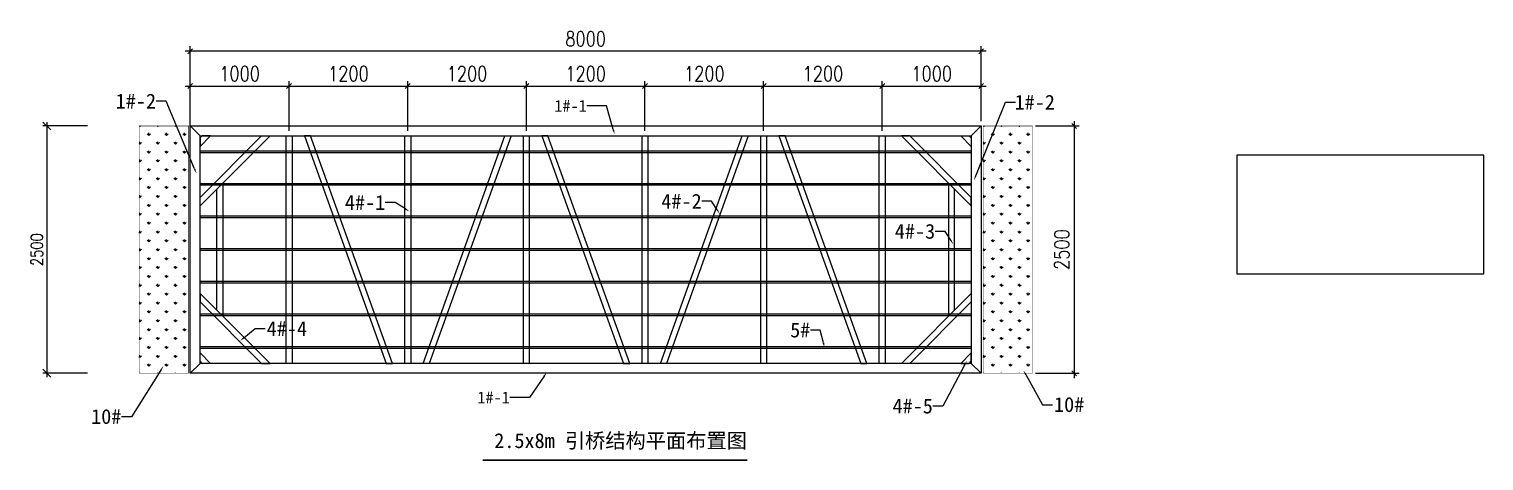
# Model space of a CAD drawing. Header units: millimetres. Extents: x 6131 to 92004, y -14326 to 40283.
# Drawn here: x 62611 to 77325, y -1706 to 2660 of the extents above; entities that cross this region are included whole.
import ezdxf
from ezdxf import colors
from ezdxf.entities.mleader import LeaderData, LeaderLine
from ezdxf.math import Vec2, Vec3

# ---------------------------------------------------------------- set-up
doc = ezdxf.new("R2010")
doc.units = ezdxf.units.MM
for name, color, linetype in [('打印图框', 255, 'Continuous'), ('标注', 9, 'Continuous'), ('铝横梁', 220, 'Continuous'), ('铝通', 4, 'Continuous')]:
    doc.layers.add(name, color=color, linetype=linetype)
doc.layers.add('铝龙骨', color=7, linetype='Continuous', lineweight=9)
doc.styles.add('Arial', font='')
doc.styles.add('HZTXT', font='txtw.shx', dxfattribs={"width": 0.8, "bigfont": 'hztxtw.shx'})
doc.styles.get('Arial').set_extended_font_data('STXihei')
doc.dimstyles.new('DIM-40', dxfattribs={"dimscale": 40, "dimtxt": 3, "dimasz": 2, "dimexe": 1, "dimexo": 1, "dimgap": 1, "dimtad": 1, "dimdec": 1, "dimdsep": 46, "dimtxsty": 'HZTXT', "dimblk": 'OBLIQUE', "dimcen": 0, "dimdle": 1, "dimclrd": 9, "dimclre": 9, "dimclrt": 2, "dimadec": 1, "dimazin": 0, "dimtfac": 1, "dimtdec": 1, "dimtix": 1, "dimtmove": 2, "dimatfit": 3, "dimldrblk": 'OBLIQUE', "dimfxl": 15, "dimtolj": 1, "dimtzin": 0, "dimarcsym": 1})
doc.dimstyles.new('DIM-50', dxfattribs={"dimscale": 50, "dimtxt": 3, "dimasz": 1, "dimexe": 1, "dimexo": 1, "dimgap": 1, "dimtad": 1, "dimdec": 1, "dimdsep": 46, "dimtxsty": 'HZTXT', "dimblk": 'OBLIQUE', "dimblk1": 'ARCHTICK', "dimblk2": 'OBLIQUE', "dimcen": 0, "dimdle": 1, "dimclrd": 9, "dimclre": 9, "dimclrt": 2, "dimadec": 1, "dimazin": 0, "dimtfac": 1, "dimtdec": 1, "dimtix": 1, "dimtmove": 2, "dimatfit": 3, "dimldrblk": 'OBLIQUE', "dimfxl": 15, "dimtolj": 1, "dimtzin": 0, "dimarcsym": 1})

# ---------------------------------------------------------------- blocks, each defined once
blk = doc.blocks.new('_Oblique')
at = {"color": 0, "linetype": 'ByBlock', "lineweight": -2}
blk.add_line((-0.5, -0.5), (0.5, 0.5), dxfattribs=at)
blk = doc.blocks.new('*D99')
at = {"layer": 'Defpoints', "color": 0, "transparency": 16777216}
for p in [(63240, 1680, 0), (62789, -820), (63240, -820, 0)]:
    blk.add_point(p, dxfattribs=at)
at = {"layer": '标注', "color": 9, "lineweight": -2, "transparency": 16777216}
for p, q in [((63200, 1680), (62749, 1680)), ((62789, 1720), (62789, -860)), ((63200, -820), (62749, -820))]:
    blk.add_line(p, q, dxfattribs=at)
at = {"layer": '标注', "color": 9, "lineweight": -2, "transparency": 16777216, "xscale": 80, "yscale": 80, "zscale": 80}
for p, rotation in [((62789, 1680), 90), ((62789, -820), 270)]:
    blk.add_blockref('_Oblique', p, dxfattribs=dict(at, rotation=rotation))
at = {"layer": '标注', "color": 2, "transparency": 16777216, "insert": (62689, 430), "char_height": 120, "attachment_point": 5, "rotation": 90, "style": 'HZTXT'}
blk.add_mtext('\\A1;2500', dxfattribs=at)
blk = doc.blocks.new('*D100')
at = {"layer": 'Defpoints', "color": 0, "linetype": 'ByBlock', "transparency": 16777216}
for p in [(72740, 1680, 0), (72740, -820, 0), (73181, -820)]:
    blk.add_point(p, dxfattribs=at)
at = {"layer": '标注', "color": 9, "linetype": 'ByBlock', "lineweight": -2, "transparency": 16777216}
for p, q in [((72790, 1680), (73231, 1680)), ((73181, 1730), (73181, -870)), ((72790, -820), (73231, -820))]:
    blk.add_line(p, q, dxfattribs=at)
at = {"layer": '标注', "color": 9, "linetype": 'ByBlock', "lineweight": -2, "transparency": 16777216, "xscale": 50, "yscale": 50, "zscale": 50}
for p, rotation in [((73181, 1680), 90), ((73181, -820), 270)]:
    blk.add_blockref('_Oblique', p, dxfattribs=dict(at, rotation=rotation))
at = {"layer": '标注', "color": 2, "linetype": 'ByBlock', "transparency": 16777216, "insert": (73056, 430), "char_height": 150, "attachment_point": 5, "rotation": 90, "style": 'HZTXT'}
blk.add_mtext('\\A1;2500', dxfattribs=at)
blk = doc.blocks.new('_ArchTick')
at = {"color": 0, "linetype": 'ByBlock', "const_width": 0.4}
blk.add_lwpolyline([(-0.5, -0.5), (0.5, 0.5)], dxfattribs=at)
blk = doc.blocks.new('*D101')
at = {"layer": 'Defpoints', "color": 0, "linetype": 'ByBlock', "transparency": 16777216}
for p in [(64240, 2436), (64240, 1680, 0), (72240, 1680, 0)]:
    blk.add_point(p, dxfattribs=at)
at = {"layer": '标注', "color": 9, "linetype": 'ByBlock', "lineweight": -2, "transparency": 16777216}
for p, q in [((72290, 2436), (64190, 2436)), ((64240, 1730), (64240, 2486)), ((72240, 1730), (72240, 2486))]:
    blk.add_line(p, q, dxfattribs=at)
at = {"layer": '标注', "color": 9, "linetype": 'ByBlock', "lineweight": -2, "transparency": 16777216, "xscale": 50, "yscale": 50, "zscale": 50, "rotation": 180}
blk.add_blockref('_Oblique', (64240, 2436), dxfattribs=at)
at = {"layer": '标注', "color": 9, "linetype": 'ByBlock', "lineweight": -2, "transparency": 16777216, "xscale": 50, "yscale": 50, "zscale": 50}
blk.add_blockref('_Oblique', (72240, 2436), dxfattribs=at)
at = {"layer": '标注', "color": 2, "linetype": 'ByBlock', "transparency": 16777216, "insert": (68240, 2561), "char_height": 150, "attachment_point": 5, "style": 'HZTXT'}
blk.add_mtext('\\A1;8000', dxfattribs=at)
blk = doc.blocks.new('*D102')
at = {"layer": 'Defpoints', "color": 0, "linetype": 'ByBlock', "transparency": 16777216}
for p in [(72240, 2084), (72240, 1680, 0), (71240, 1580, 0)]:
    blk.add_point(p, dxfattribs=at)
at = {"layer": '标注', "color": 9, "linetype": 'ByBlock', "lineweight": -2, "transparency": 16777216}
for p, q in [((71190, 2084), (72290, 2084)), ((71240, 1630), (71240, 2134)), ((72240, 1730), (72240, 2134))]:
    blk.add_line(p, q, dxfattribs=at)
at = {"layer": '标注', "color": 9, "linetype": 'ByBlock', "lineweight": -2, "transparency": 16777216, "xscale": 50, "yscale": 50, "zscale": 50, "rotation": 180}
blk.add_blockref('_Oblique', (71240, 2084), dxfattribs=at)
at = {"layer": '标注', "color": 9, "linetype": 'ByBlock', "lineweight": -2, "transparency": 16777216, "xscale": 50, "yscale": 50, "zscale": 50}
blk.add_blockref('_Oblique', (72240, 2084), dxfattribs=at)
at = {"layer": '标注', "color": 2, "linetype": 'ByBlock', "transparency": 16777216, "insert": (71740, 2209), "char_height": 150, "attachment_point": 5, "style": 'HZTXT'}
blk.add_mtext('\\A1;1000', dxfattribs=at)
blk = doc.blocks.new('*D103')
at = {"layer": 'Defpoints', "color": 0, "linetype": 'ByBlock', "transparency": 16777216}
for p in [(71240, 2084), (70040, 1580, 0), (71240, 1580, 0)]:
    blk.add_point(p, dxfattribs=at)
at = {"layer": '标注', "color": 9, "linetype": 'ByBlock', "lineweight": -2, "transparency": 16777216}
for p, q in [((69990, 2084), (71290, 2084)), ((70040, 1630), (70040, 2134)), ((71240, 1630), (71240, 2134))]:
    blk.add_line(p, q, dxfattribs=at)
at = {"layer": '标注', "color": 9, "linetype": 'ByBlock', "lineweight": -2, "transparency": 16777216, "xscale": 50, "yscale": 50, "zscale": 50, "rotation": 180}
blk.add_blockref('_Oblique', (70040, 2084), dxfattribs=at)
at = {"layer": '标注', "color": 9, "linetype": 'ByBlock', "lineweight": -2, "transparency": 16777216, "xscale": 50, "yscale": 50, "zscale": 50}
blk.add_blockref('_Oblique', (71240, 2084), dxfattribs=at)
at = {"layer": '标注', "color": 2, "linetype": 'ByBlock', "transparency": 16777216, "insert": (70640, 2209), "char_height": 150, "attachment_point": 5, "style": 'HZTXT'}
blk.add_mtext('\\A1;1200', dxfattribs=at)
blk = doc.blocks.new('*D104')
at = {"layer": 'Defpoints', "color": 0, "linetype": 'ByBlock', "transparency": 16777216}
for p in [(70040, 2084), (68840, 1580, 0), (70040, 1580, 0)]:
    blk.add_point(p, dxfattribs=at)
at = {"layer": '标注', "color": 9, "linetype": 'ByBlock', "lineweight": -2, "transparency": 16777216}
for p, q in [((68790, 2084), (70090, 2084)), ((68840, 1630), (68840, 2134)), ((70040, 1630), (70040, 2134))]:
    blk.add_line(p, q, dxfattribs=at)
at = {"layer": '标注', "color": 9, "linetype": 'ByBlock', "lineweight": -2, "transparency": 16777216, "xscale": 50, "yscale": 50, "zscale": 50, "rotation": 180}
blk.add_blockref('_Oblique', (68840, 2084), dxfattribs=at)
at = {"layer": '标注', "color": 9, "linetype": 'ByBlock', "lineweight": -2, "transparency": 16777216, "xscale": 50, "yscale": 50, "zscale": 50}
blk.add_blockref('_Oblique', (70040, 2084), dxfattribs=at)
at = {"layer": '标注', "color": 2, "linetype": 'ByBlock', "transparency": 16777216, "insert": (69440, 2209), "char_height": 150, "attachment_point": 5, "style": 'HZTXT'}
blk.add_mtext('\\A1;1200', dxfattribs=at)
blk = doc.blocks.new('*D105')
at = {"layer": 'Defpoints', "color": 0, "linetype": 'ByBlock', "transparency": 16777216}
for p in [(68840, 2084), (67640, 1580, 0), (68840, 1580, 0)]:
    blk.add_point(p, dxfattribs=at)
at = {"layer": '标注', "color": 9, "linetype": 'ByBlock', "lineweight": -2, "transparency": 16777216}
for p, q in [((67590, 2084), (68890, 2084)), ((67640, 1630), (67640, 2134)), ((68840, 1630), (68840, 2134))]:
    blk.add_line(p, q, dxfattribs=at)
at = {"layer": '标注', "color": 9, "linetype": 'ByBlock', "lineweight": -2, "transparency": 16777216, "xscale": 50, "yscale": 50, "zscale": 50, "rotation": 180}
blk.add_blockref('_Oblique', (67640, 2084), dxfattribs=at)
at = {"layer": '标注', "color": 9, "linetype": 'ByBlock', "lineweight": -2, "transparency": 16777216, "xscale": 50, "yscale": 50, "zscale": 50}
blk.add_blockref('_Oblique', (68840, 2084), dxfattribs=at)
at = {"layer": '标注', "color": 2, "linetype": 'ByBlock', "transparency": 16777216, "insert": (68240, 2209), "char_height": 150, "attachment_point": 5, "style": 'HZTXT'}
blk.add_mtext('\\A1;1200', dxfattribs=at)
blk = doc.blocks.new('*D106')
at = {"layer": 'Defpoints', "color": 0, "linetype": 'ByBlock', "transparency": 16777216}
for p in [(67640, 2084), (66440, 1580, 0), (67640, 1580, 0)]:
    blk.add_point(p, dxfattribs=at)
at = {"layer": '标注', "color": 9, "linetype": 'ByBlock', "lineweight": -2, "transparency": 16777216}
for p, q in [((66390, 2084), (67690, 2084)), ((66440, 1630), (66440, 2134)), ((67640, 1630), (67640, 2134))]:
    blk.add_line(p, q, dxfattribs=at)
at = {"layer": '标注', "color": 9, "linetype": 'ByBlock', "lineweight": -2, "transparency": 16777216, "xscale": 50, "yscale": 50, "zscale": 50, "rotation": 180}
blk.add_blockref('_Oblique', (66440, 2084), dxfattribs=at)
at = {"layer": '标注', "color": 9, "linetype": 'ByBlock', "lineweight": -2, "transparency": 16777216, "xscale": 50, "yscale": 50, "zscale": 50}
blk.add_blockref('_Oblique', (67640, 2084), dxfattribs=at)
at = {"layer": '标注', "color": 2, "linetype": 'ByBlock', "transparency": 16777216, "insert": (67040, 2209), "char_height": 150, "attachment_point": 5, "style": 'HZTXT'}
blk.add_mtext('\\A1;1200', dxfattribs=at)
blk = doc.blocks.new('*D107')
at = {"layer": 'Defpoints', "color": 0, "linetype": 'ByBlock', "transparency": 16777216}
for p in [(66440, 2084), (65240, 1580, 0), (66440, 1580, 0)]:
    blk.add_point(p, dxfattribs=at)
at = {"layer": '标注', "color": 9, "linetype": 'ByBlock', "lineweight": -2, "transparency": 16777216}
for p, q in [((65190, 2084), (66490, 2084)), ((65240, 1630), (65240, 2134)), ((66440, 1630), (66440, 2134))]:
    blk.add_line(p, q, dxfattribs=at)
at = {"layer": '标注', "color": 9, "linetype": 'ByBlock', "lineweight": -2, "transparency": 16777216, "xscale": 50, "yscale": 50, "zscale": 50, "rotation": 180}
blk.add_blockref('_Oblique', (65240, 2084), dxfattribs=at)
at = {"layer": '标注', "color": 9, "linetype": 'ByBlock', "lineweight": -2, "transparency": 16777216, "xscale": 50, "yscale": 50, "zscale": 50}
blk.add_blockref('_Oblique', (66440, 2084), dxfattribs=at)
at = {"layer": '标注', "color": 2, "linetype": 'ByBlock', "transparency": 16777216, "insert": (65840, 2209), "char_height": 150, "attachment_point": 5, "style": 'HZTXT'}
blk.add_mtext('\\A1;1200', dxfattribs=at)
blk = doc.blocks.new('*D108')
at = {"layer": 'Defpoints', "color": 0, "linetype": 'ByBlock', "transparency": 16777216}
for p in [(65240, 2084), (64240, 1560, 0), (65240, 1580, 0)]:
    blk.add_point(p, dxfattribs=at)
at = {"layer": '标注', "color": 9, "linetype": 'ByBlock', "lineweight": -2, "transparency": 16777216}
for p, q in [((64190, 2084), (65290, 2084)), ((64240, 1610), (64240, 2134)), ((65240, 1630), (65240, 2134))]:
    blk.add_line(p, q, dxfattribs=at)
at = {"layer": '标注', "color": 9, "linetype": 'ByBlock', "lineweight": -2, "transparency": 16777216, "xscale": 50, "yscale": 50, "zscale": 50, "rotation": 180}
blk.add_blockref('_Oblique', (64240, 2084), dxfattribs=at)
at = {"layer": '标注', "color": 9, "linetype": 'ByBlock', "lineweight": -2, "transparency": 16777216, "xscale": 50, "yscale": 50, "zscale": 50}
blk.add_blockref('_Oblique', (65240, 2084), dxfattribs=at)
at = {"layer": '标注', "color": 2, "linetype": 'ByBlock', "transparency": 16777216, "insert": (64740, 2209), "char_height": 150, "attachment_point": 5, "style": 'HZTXT'}
blk.add_mtext('\\A1;1000', dxfattribs=at)
blk = doc.blocks.new('*U96')
at = {"layer": '铝龙骨', "color": 7}
blk.add_lwpolyline([(-3900, -10), (-3900, 10), (3900, 10), (3900, -10)], close=True, dxfattribs=at)
blk = doc.blocks.new('*U98')
at = {"color": 0, "linetype": 'ByBlock', "lineweight": -2, "transparency": 16777216}
for p in [(0, 1980), (0, 1650), (0, 1320), (0, 990), (0, 660), (0, 330), (0, 0)]:
    blk.add_blockref('*U96', p, dxfattribs=at)

msp = doc.modelspace()

# ---------------------------------------------------------------- hatches: boundary and pattern name
h = msp.add_hatch()
h.set_pattern_fill('GRASS', color=256, scale=5)
h.set_pattern_definition([(90, (-193552.19, -70975.23), (-89.80256, 89.80256), [23.8125, -155.79262]), (45, (-193552.19, -70975.23), (-89.80256, 89.80256), [23.8125, -103.1875]), (135, (-193552.19, -70975.23), (-89.80256, -89.80256), [23.8125, -103.1875])])
h.paths.add_polyline_path([(64204.63, 1679.9), (63854.16, 1679.9), (63724.68, 1360.17), (63724.68, -820.1), (64204.63, -820.1)])
h.paths.add_polyline_path([(63854.16, 1679.9), (63724.68, 1679.9), (63724.68, 1360.17)], flags=17)
h = msp.add_hatch()
h.set_pattern_fill('GRASS', color=256, scale=5)
h.set_pattern_definition([(90, (-185016.62, -70975.2), (-89.80256, 89.80256), [23.8125, -155.79262]), (45, (-185016.62, -70975.2), (-89.80256, 89.80256), [23.8125, -103.1875]), (135, (-185016.62, -70975.2), (-89.80256, -89.80256), [23.8125, -103.1875])])
h.paths.add_polyline_path([(72740.21, 1679.93), (72389.73, 1679.93), (72260.26, 1360.2), (72260.26, -820.07), (72740.21, -820.07)])
h.paths.add_polyline_path([(72389.73, 1679.93), (72260.26, 1679.93), (72260.26, 1360.2)], flags=17)

# ---------------------------------------------------------------- linework, layer by layer
at = {"const_width": 5, "elevation": 0}
for points in [[(64224.63, -820.1), (63724.68, -820.1), (63724.68, 1679.9), (64224.63, 1679.9)], [(72760.21, -820.07), (72260.26, -820.07), (72260.26, 1679.93), (72760.21, 1679.93)]]:
    msp.add_lwpolyline(points, close=True, dxfattribs=at)
msp.add_lwpolyline([(74825.07, 185.93), (77325.07, 185.93), (77325.07, 1385.93), (74825.07, 1385.93)], close=True)
at = {"const_width": 15}
msp.add_lwpolyline([(67197.85, -1698.83), (69875.11, -1698.83)], dxfattribs=at)
at = {"layer": '铝横梁', "color": 11, "elevation": 0}
for points in [[(64446.28, 1579.95), (64361.43, 1579.95), (64340.21, 1558.73), (64340.21, 1473.88)], [(64962.5, 1579.95), (65047.35, 1579.95), (64340.21, 872.81), (64340.21, 957.66)], [(65270.21, -720.1), (65210.21, -720.1), (65210.21, 1579.95), (65270.21, 1579.95)], [(66222.64, -720.1), (66285.21, -720.1), (65457.77, 1579.95), (65395.21, 1579.95)], [(66470.21, -720.1), (66410.21, -720.1), (66410.21, 1579.95), (66470.21, 1579.95)], [(66657.77, -720.1), (66595.21, -720.1), (67422.64, 1579.95), (67485.21, 1579.95)], [(67670.21, -720.1), (67610.21, -720.1), (67610.21, 1579.95), (67670.21, 1579.95)], [(68622.64, -720.1), (68685.21, -720.1), (67857.77, 1579.95), (67795.21, 1579.95)], [(68870.21, -720.1), (68810.21, -720.1), (68810.21, 1579.95), (68870.21, 1579.95)], [(69057.77, -720.1), (68995.21, -720.1), (69822.64, 1579.95), (69885.21, 1579.95)], [(70070.21, -720.1), (70010.21, -720.1), (70010.21, 1579.95), (70070.21, 1579.95)], [(71022.64, -720.1), (71085.21, -720.1), (70257.77, 1579.95), (70195.21, 1579.95)], [(71270.21, -720.1), (71210.21, -720.1), (71210.21, 1579.95), (71270.21, 1579.95)], [(71517.97, 1579.95), (71433.12, 1579.95), (72140.26, 872.81), (72140.26, 957.66)], [(72034.19, 1579.95), (72119.04, 1579.95), (72140.26, 1558.73), (72140.26, 1473.88)], [(64570.21, -242.95), (64510.21, -182.95), (64510.21, 1042.81), (64570.21, 1102.81)], [(71910.26, -242.95), (71970.26, -182.95), (71970.26, 1042.81), (71910.26, 1102.81)], [(64962.5, -720.1), (65047.35, -720.1), (64340.21, -12.95), (64340.21, -97.81)], [(71517.97, -720.1), (71433.12, -720.1), (72140.26, -12.95), (72140.26, -97.81)], [(64446.28, -720.1), (64361.43, -720.1), (64340.21, -698.88), (64340.21, -614.02)], [(72034.19, -720.1), (72119.04, -720.1), (72140.26, -698.88), (72140.26, -614.02)]]:
    msp.add_lwpolyline(points, close=True, dxfattribs=at)
at = {"layer": '铝通', "color": 4, "elevation": 0}
for points in [[(64340.21, 1579.95), (64240.21, 1679.95)], [(72140.26, 1579.83), (72240.26, 1679.95)], [(64340.33, -720.1), (64240.21, -820.1)], [(72140.26, -720.1), (72240.26, -820.1)]]:
    msp.add_lwpolyline(points, dxfattribs=at)
for points in [[(64240.21, 1679.95), (72240.26, 1679.95), (72240.26, -820.1), (64240.21, -820.1)], [(64340.21, 1579.95), (72140.26, 1579.95), (72140.26, -720.1), (64340.21, -720.1)]]:
    msp.add_lwpolyline(points, close=True, dxfattribs=at)

# ---------------------------------------------------------------- block references
msp.add_blockref('*U98', (68240.23, -560.05, 0))

# ---------------------------------------------------------------- texts
at = {"layer": '打印图框', "color": 6, "insert": (67315.15, -1426.43), "char_height": 150, "attachment_point": 1, "style": 'Arial'}
msp.add_mtext_dynamic_manual_height_columns('2.5x8m 引桥结构平面布置图', width=3069.3398, gutter_width=12.5, heights=[0], dxfattribs=at)

# ---------------------------------------------------------------- dimensions: what is measured, and where the dimension line sits
at = {"layer": '标注', "color": 4, "linetype": 'ByBlock'}
for base, p1, p2, picture, middle in [((64240.2075, 2436.1707), (72240.2572, 1679.9535, 0.0005), (64240.2075, 1679.9535, 0.0005), '*D101', (68240.2323, 2561.1707)), ((65240.21, 2084.33), (64240.21, 1559.95, 0), (65240.21, 1579.95, 0), '*D108', (64740.21, 2209.33)), ((66440.21, 2084.33), (65240.21, 1579.95, 0), (66440.21, 1579.95, 0), '*D107', (65840.21, 2209.33)), ((67640.21, 2084.33), (66440.21, 1579.95, 0), (67640.21, 1579.95, 0), '*D106', (67040.21, 2209.33)), ((68840.21, 2084.33), (67640.21, 1579.95, 0), (68840.21, 1579.95, 0), '*D105', (68240.21, 2209.33)), ((70040.21, 2084.33), (68840.21, 1579.95, 0), (70040.21, 1579.95, 0), '*D104', (69440.21, 2209.33)), ((71240.21, 2084.33), (70040.21, 1579.95, 0), (71240.21, 1579.95, 0), '*D103', (70640.21, 2209.33)), ((72240.2572, 2084.3321), (71240.2075, 1579.9535, 0.0005), (72240.2572, 1679.9535, 0.0005), '*D102', (71740.2323, 2209.3321))]:
    dim = msp.add_linear_dim(base=base, p1=p1, p2=p2, dimstyle='DIM-50', dxfattribs=at)
    dim.commit()
    dim.dimension.update_dxf_attribs({"geometry": picture, "text_midpoint": middle})
at = {"layer": '标注'}
dim = msp.add_linear_dim(base=(62789.41, -820.05), p1=(63240.21, 1679.95, 0), p2=(63240.06, -820.05, 0), angle=90, dimstyle='DIM-40', dxfattribs=at)
dim.commit()
dim.dimension.update_dxf_attribs({"geometry": '*D99', "text_midpoint": (62689.41, 429.95)})
at = {"layer": '标注', "color": 4, "linetype": 'ByBlock'}
dim = msp.add_linear_dim(base=(73180.93, -820.07), p1=(72740.21, 1679.93, 0), p2=(72740.21, -820.07, 0), angle=90, dimstyle='DIM-50', dxfattribs=at)
dim.commit()
dim.dimension.update_dxf_attribs({"geometry": '*D100', "text_midpoint": (73055.93, 429.93)})

# ---------------------------------------------------------------- leaders
at = {"layer": '标注', "color": 6}
ml = msp.add_multileader_mtext('Standard', dxfattribs=at)
ml.set_content('1#-2', color=6, style='Arial')
ml.set_leader_properties(color=9)
ml.build(insert=Vec2(0, 0))
ml.multileader.update_dxf_attribs({"dogleg_length": 100, "arrow_head_size": 50})
ctx = ml.context
ctx.base_point, ctx.char_height, ctx.arrow_head_size, ctx.landing_gap_size, ctx.plane_origin = Vec3(63357.99, 1931.54, 0), 150, 50, 1, Vec3(65649.91, 2235.81, 0)
ctx.text_align_type = 2
notes = []
notes.append((ctx, [(1, (1, 1, 0), (63995.7, 1931.54, 0), (-1, 0), 100, [(0, [(64303.87, 1199.44, 0)], 0, [])])]))
ctx.mtext.insert, ctx.mtext.alignment, ctx.mtext.flow_direction = Vec3(63894.7, 2006.54, 0), 3, 5
ml = msp.add_multileader_mtext('Standard', dxfattribs=at)
ml.set_content('1#-1', color=6, style='Arial')
ml.set_leader_properties(color=9)
ml.build(insert=Vec2(0, 0))
ml.multileader.update_dxf_attribs({"dogleg_length": 200, "arrow_head_size": 50})
ctx = ml.context
ctx.base_point, ctx.char_height, ctx.arrow_head_size, ctx.landing_gap_size, ctx.plane_origin = Vec3(67872.19, 1883.12, 0), 120, 50, 1, Vec3(72973.16, 2496.43, 0)
ctx.text_align_type = 2
notes.append((ctx, [(1, (1, 1, 0), (68451.33, 1883.12, 0), (-1, 0), 200, [(0, [(68532.7, 1595.84, 0)], 0, [])])]))
ctx.mtext.insert, ctx.mtext.alignment, ctx.mtext.flow_direction = Vec3(68250.33, 1943.12, 0), 3, 5
ml = msp.add_multileader_mtext('Standard', dxfattribs=at)
ml.set_content('1#-2', color=6, style='Arial')
ml.set_leader_properties(color=9)
ml.build(insert=Vec2(0, 0))
ml.multileader.update_dxf_attribs({"dogleg_length": 100, "arrow_head_size": 50})
ctx = ml.context
ctx.base_point, ctx.char_height, ctx.arrow_head_size, ctx.landing_gap_size, ctx.plane_origin = Vec3(72587.19, 1920.59, 0), 150, 50, 1, Vec3(76830.56, 2235.81, 0)
ctx.text_align_type = 2
notes.append((ctx, [(1, (1, 1, 0), (72487.19, 1920.59, 0), (1, 0), 100, [(0, [(72167.35, 1130.76, 0)], 0, [])])]))
ctx.mtext.insert, ctx.mtext.alignment, ctx.mtext.flow_direction = Vec3(72986.18, 1995.59, 0), 3, 5
ml = msp.add_multileader_mtext('Standard', dxfattribs=at)
ml.set_content('4#-1', color=6, style='Arial')
ml.set_leader_properties(color=9)
ml.build(insert=Vec2(0, 0))
ml.multileader.update_dxf_attribs({"dogleg_length": 100, "arrow_head_size": 50})
ctx = ml.context
ctx.base_point, ctx.char_height, ctx.arrow_head_size, ctx.landing_gap_size, ctx.plane_origin = Vec3(65711.54, 907.21, 0), 150, 50, 1, Vec3(70949.24, 138.24, 0)
ctx.text_align_type = 2
notes.append((ctx, [(0, (1, 1, 0), (66313.54, 907.21, 0), (-1, 0), 100, [(0, [(66459.88, 813.89, 0)], 0, [])])]))
ctx.mtext.insert, ctx.mtext.alignment, ctx.mtext.flow_direction = Vec3(66212.54, 982.21, 0), 3, 5
ml = msp.add_multileader_mtext('Standard', dxfattribs=at)
ml.set_content('4#-2', color=6, style='Arial')
ml.set_leader_properties(color=9)
ml.build(insert=Vec2(0, 0))
ml.multileader.update_dxf_attribs({"dogleg_length": 100, "arrow_head_size": 50})
ctx = ml.context
ctx.base_point, ctx.char_height, ctx.arrow_head_size, ctx.landing_gap_size, ctx.plane_origin = Vec3(68847.89, 918.86), 150, 50, 1, Vec3(70162.72, 757.73)
ctx.text_align_type = 2
notes.append((ctx, [(1, (1, 1, 0), (69514.17, 918.86), (-1, 0), 100, [(0, [(69597.41, 789.95)], 0, [])])]))
ctx.mtext.insert, ctx.mtext.alignment, ctx.mtext.flow_direction = Vec3(69413.17, 993.86), 3, 5
ml = msp.add_multileader_mtext('Standard', dxfattribs=at)
ml.set_content('4#-3', color=6, style='Arial')
ml.set_leader_properties(color=9)
ml.build(insert=Vec2(0, 0))
ml.multileader.update_dxf_attribs({"dogleg_length": 100, "arrow_head_size": 50})
ctx = ml.context
ctx.base_point, ctx.char_height, ctx.arrow_head_size, ctx.landing_gap_size, ctx.plane_origin = Vec3(71209.48, 613, 0), 150, 50, 1, Vec3(72524.31, 451.87, 0)
ctx.text_align_type = 2
notes.append((ctx, [(1, (1, 1, 0), (71875.76, 613, 0), (-1, 0), 100, [(0, [(71958.99, 484.1, 0)], 0, [])])]))
ctx.mtext.insert, ctx.mtext.alignment, ctx.mtext.flow_direction = Vec3(71774.76, 689.81, 0), 3, 5
ml = msp.add_multileader_mtext('Standard', dxfattribs=at)
ml.set_content('4#-4', color=6, style='Arial')
ml.set_leader_properties(color=9)
ml.build(insert=Vec2(0, 0))
ml.multileader.update_dxf_attribs({"dogleg_length": 100, "arrow_head_size": 50})
ctx = ml.context
ctx.base_point, ctx.char_height, ctx.arrow_head_size, ctx.landing_gap_size, ctx.plane_origin = Vec3(64997.68, -368.73), 150, 50, 1, Vec3(66430.29, 505.64)
ctx.text_align_type = 2
notes.append((ctx, [(0, (1, 1, 0), (64897.68, -368.73), (1, 0), 100, [(0, [(64743.9, -492.89)], 0, [])])]))
ctx.mtext.insert, ctx.mtext.alignment, ctx.mtext.flow_direction = Vec3(65421.98, -293.73), 3, 5
ml = msp.add_multileader_mtext('Standard', dxfattribs=at)
ml.set_content('5#', color=6, style='Arial')
ml.set_leader_properties(color=9)
ml.build(insert=Vec2(0, 0))
ml.multileader.update_dxf_attribs({"dogleg_length": 100, "arrow_head_size": 50})
ctx = ml.context
ctx.base_point, ctx.char_height, ctx.arrow_head_size, ctx.landing_gap_size, ctx.plane_origin = Vec3(70261.4, -384.31, 0), 150, 50, 1, Vec3(71116.4, 338.31, 0)
ctx.text_align_type = 2
notes.append((ctx, [(0, (1, 1, 0), (70613.4, -384.31, 0), (-1, 0), 100, [(0, [(70656.86, -562.49, 0)], 0, [])])]))
ctx.mtext.insert, ctx.mtext.alignment, ctx.mtext.flow_direction = Vec3(70512.4, -307.5, 0), 3, 5
ml = msp.add_multileader_mtext('Standard', dxfattribs=at)
ml.set_content('4#-5', color=6, style='Arial')
ml.set_leader_properties(color=9)
ml.build(insert=Vec2(0, 0))
ml.multileader.update_dxf_attribs({"dogleg_length": 100, "arrow_head_size": 50})
ctx = ml.context
ctx.base_point, ctx.char_height, ctx.arrow_head_size, ctx.landing_gap_size, ctx.plane_origin = Vec3(71186.43, -1153.49, 0), 150, 50, 1, Vec3(71024.1, -684.14, 0)
ctx.text_align_type = 2
notes.append((ctx, [(1, (1, 1, 0), (71852.71, -1153.49, 0), (-1, 0), 100, [(0, [(72095.11, -695.19, 0)], 0, [])])]))
ctx.mtext.insert, ctx.mtext.alignment, ctx.mtext.flow_direction = Vec3(71751.71, -1076.68, 0), 3, 5
ml = msp.add_multileader_mtext('Standard', dxfattribs=at)
ml.set_content('10#', color=6, style='Arial')
ml.set_leader_properties(color=9)
ml.build(insert=Vec2(0, 0))
ml.multileader.update_dxf_attribs({"dogleg_length": 100, "arrow_head_size": 50})
ctx = ml.context
ctx.base_point, ctx.char_height, ctx.arrow_head_size, ctx.landing_gap_size, ctx.plane_origin = Vec3(63178.86, -1259.27, 0), 150, 50, 1, Vec3(67822.58, 176.18, 0)
ctx.text_align_type = 2
notes.append((ctx, [(1, (1, 1, 0), (63645.15, -1259.27, 0), (-1, 0), 100, [(0, [(63969.26, -746.65, 0)], 0, [])])]))
ctx.mtext.insert, ctx.mtext.alignment, ctx.mtext.flow_direction = Vec3(63544.15, -1182.47, 0), 3, 5
ml = msp.add_multileader_mtext('Standard', dxfattribs=at)
ml.set_content('1#-1', color=6, style='Arial')
ml.set_leader_properties(color=9)
ml.build(insert=Vec2(0, 0))
ml.multileader.update_dxf_attribs({"dogleg_length": 200, "arrow_head_size": 50})
ctx = ml.context
ctx.base_point, ctx.char_height, ctx.arrow_head_size, ctx.landing_gap_size, ctx.plane_origin = Vec3(67093.43, -1065.27, 0), 120, 50, 1, Vec3(68043.75, -594.21, 0)
ctx.text_align_type = 2
notes.append((ctx, [(0, (1, 1, 0), (67672.57, -1065.27, 0), (-1, 0), 200, [(0, [(67847.23, -809.18, 0)], 0, [])])]))
ctx.mtext.insert, ctx.mtext.alignment, ctx.mtext.flow_direction = Vec3(67471.57, -1005.27, 0), 3, 5
ml = msp.add_multileader_mtext('Standard', dxfattribs=at)
ml.set_content('10#', color=6, style='Arial')
ml.set_leader_properties(color=9)
ml.build(insert=Vec2(0, 0))
ml.multileader.update_dxf_attribs({"dogleg_length": 100, "arrow_head_size": 50})
ctx = ml.context
ctx.base_point, ctx.char_height, ctx.arrow_head_size, ctx.landing_gap_size, ctx.plane_origin = Vec3(72961.76, -1138.33, 0), 150, 50, 1, Vec3(78394.73, 131.48, 0)
ctx.text_align_type = 2
notes.append((ctx, [(0, (1, 1, 0), (72861.76, -1138.33, 0), (1, 0), 100, [(0, [(72666.38, -790.07, 0)], 0, [])])]))
ctx.mtext.insert, ctx.mtext.alignment, ctx.mtext.flow_direction = Vec3(73283.24, -1061.52, 0), 3, 5
for ctx, leaders in notes:
    for number, flags, end, landing, length, lines in leaders:
        leader = LeaderData()
        leader.index, (leader.has_last_leader_line, leader.has_dogleg_vector, leader.attachment_direction) = number, flags
        leader.last_leader_point, leader.dogleg_vector, leader.dogleg_length = Vec3(end), Vec3(landing), length
        for number, points, colour, breaks in lines:
            line = LeaderLine()
            line.index, line.vertices, line.color, line.breaks = number, Vec3.list(points), colors.encode_raw_color(colour), breaks
            leader.lines.append(line)
        ctx.leaders.append(leader)

doc.saveas('drawing.dxf')
